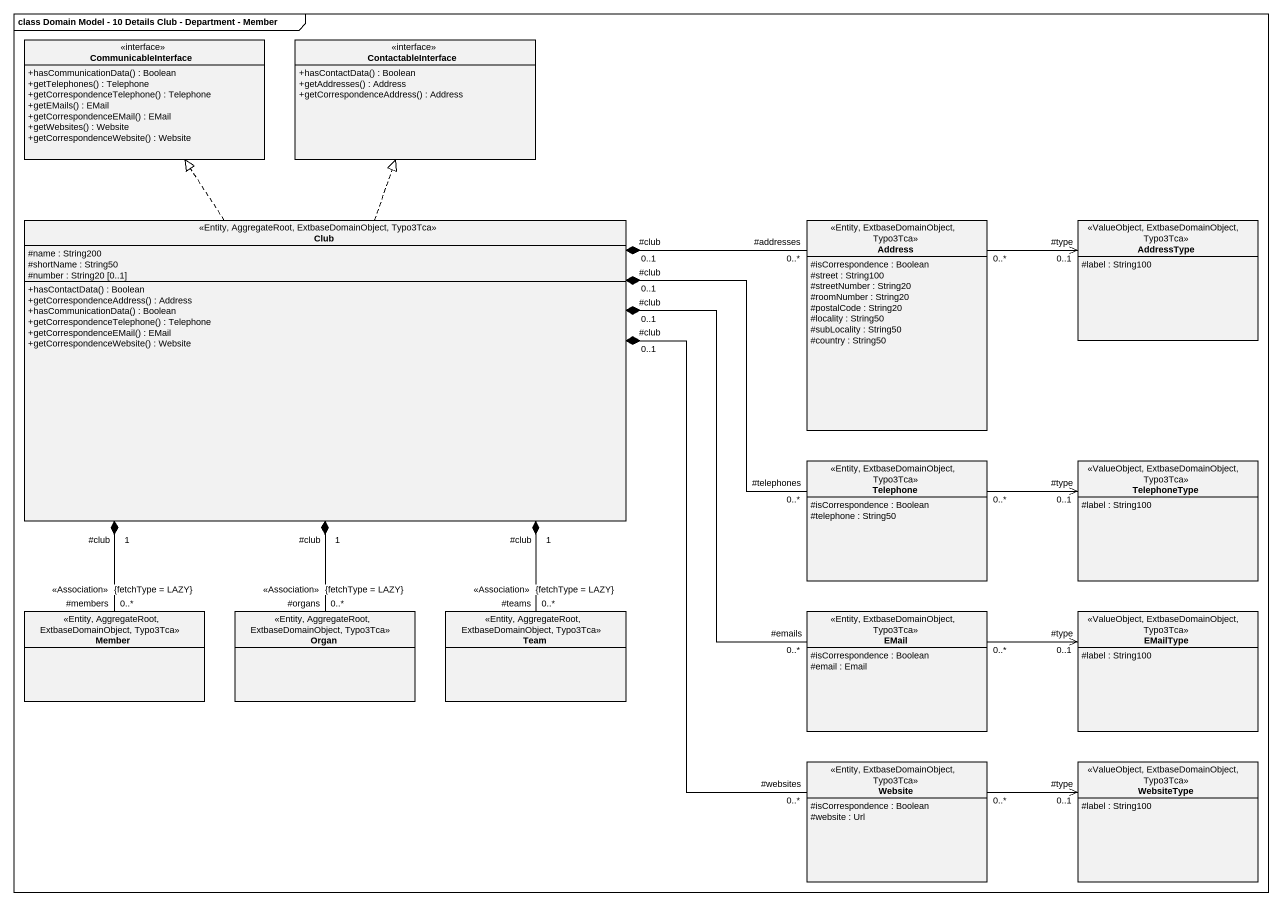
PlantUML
@startuml
mainframe class Domain Model - 10 Details Club - Department - Member
hide circle
hide empty members
skinparam classAttributeIconSize 0
interface CommunicableInterface {
  +hasCommunicationData() : Boolean
  +getTelephones() : Telephone
  +getCorrespondenceTelephone() : Telephone
  +getEMails() : EMail
  +getCorrespondenceEMail() : EMail
  +getWebsites() : Website
  +getCorrespondenceWebsite() : Website
}
interface ContactableInterface {
  +hasContactData() : Boolean
  +getAddresses() : Address
  +getCorrespondenceAddress() : Address
}
class Club <<Entity, AggregateRoot, ExtbaseDomainObject, Typo3Tca>> {
  #name : String200
  #shortName : String50
  #number : String20 [0..1]
  +hasContactData() : Boolean
  +getCorrespondenceAddress() : Address
  +hasCommunicationData() : Boolean
  +getCorrespondenceTelephone() : Telephone
  +getCorrespondenceEMail() : EMail
  +getCorrespondenceWebsite() : Website
}
class Address <<Entity, ExtbaseDomainObject, Typo3Tca>> {
  #isCorrespondence : Boolean
  #street : String100
  #streetNumber : String20
  #roomNumber : String20
  #postalCode : String20
  #locality : String50
  #subLocality : String50
  #country : String50
}
class AddressType <<ValueObject, ExtbaseDomainObject, Typo3Tca>> {
  #label : String100
}
class Telephone <<Entity, ExtbaseDomainObject, Typo3Tca>> {
  #isCorrespondence : Boolean
  #telephone : String50
}
class TelephoneType <<ValueObject, ExtbaseDomainObject, Typo3Tca>> {
  #label : String100
}
class Member <<Entity, AggregateRoot, ExtbaseDomainObject, Typo3Tca>>
class Organ <<Entity, AggregateRoot, ExtbaseDomainObject, Typo3Tca>>
class Team <<Entity, AggregateRoot, ExtbaseDomainObject, Typo3Tca>>
class EMail <<Entity, ExtbaseDomainObject, Typo3Tca>> {
  #isCorrespondence : Boolean
  #email : Email
}
class EMailType <<ValueObject, ExtbaseDomainObject, Typo3Tca>> {
  #label : String100
}
class Website <<Entity, ExtbaseDomainObject, Typo3Tca>> {
  #isCorrespondence : Boolean
  #website : Url
}
class WebsiteType <<ValueObject, ExtbaseDomainObject, Typo3Tca>> {
  #label : String100
}
Club .up.|> CommunicableInterface
Club .up.|> ContactableInterface
Club "0..1\n#club" *-right- "#addresses\n0..*" Address
Club "0..1\n#club" *-right- "#telephones\n0..*" Telephone
Club "#club\n1" *-- "#members\n<<Association>>\n0..*\n{fetchType = LAZY}" Member
Club "1\n#club" *-- "0..*\n#organs\n<<Association>>\n{fetchType = LAZY}" Organ
Club "#club\n1" *-- "#teams\n<<Association>>\n0..*\n{fetchType = LAZY}" Team
Club "0..1\n#club" *-right- "#emails\n0..*" EMail
Club "0..1\n#club" *-- "#websites\n0..*" Website
Address "0..*" -right-> "#type\n0..1" AddressType
Telephone "0..*" -right-> "#type\n0..1" TelephoneType
EMail "0..*" -right-> "#type\n0..1" EMailType
Website "0..*" -right-> "#type\n0..1" WebsiteType
@enduml
